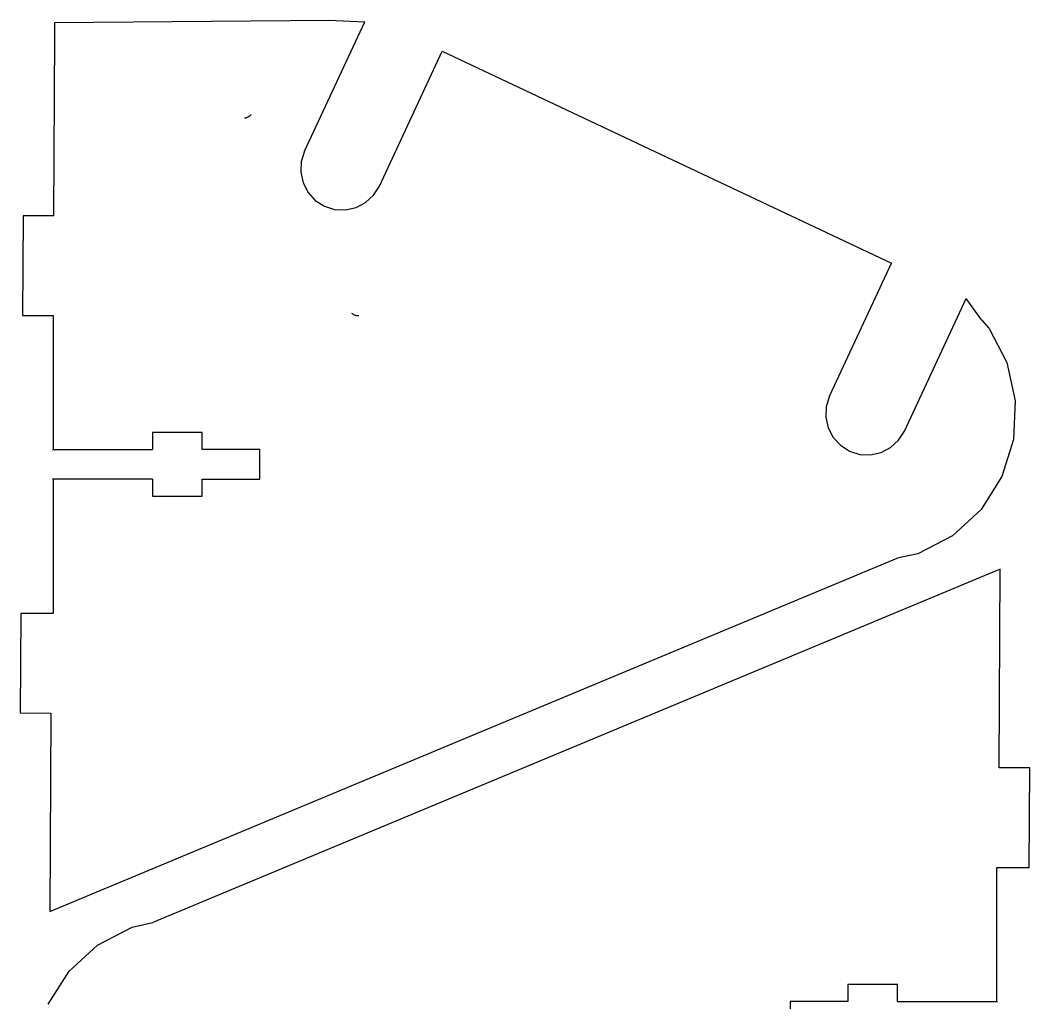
# Model space of a CAD drawing. Header units: metres. Extents: x 0 to 321, y 0 to 196.
# Drawn here: x 187 to 288.7, y 97.1 to 196 of the extents above; entities that cross this region are included whole.
import ezdxf

# ---------------------------------------------------------------- set-up
doc = ezdxf.new("R2010")
doc.units = ezdxf.units.M

msp = doc.modelspace()

# ---------------------------------------------------------------- linework, layer by layer
at = {"layer": 'Component#3'}
for p, q in [((190.51, 195.74), (218.1, 195.97)), ((190.51, 194.47), (190.51, 195.74)), ((215.63, 182.79), (221.71, 195.81)), ((218.1, 195.97), (221.71, 195.81)), ((190.4, 176.27), (190.51, 194.47)), ((223.18, 179.27), (229.51, 192.85)), ((229.51, 192.85), (274.75, 171.52)), ((209.6, 186.14), (209.66, 186.14)), ((209.66, 186.14), (209.73, 186.16)), ((209.73, 186.16), (209.79, 186.17)), ((209.79, 186.17), (209.85, 186.19)), ((209.85, 186.19), (209.91, 186.22)), ((209.91, 186.22), (209.97, 186.24)), ((209.97, 186.24), (210.02, 186.28)), ((210.02, 186.28), (210.08, 186.31)), ((210.08, 186.31), (210.13, 186.35)), ((210.13, 186.35), (210.18, 186.39)), ((210.18, 186.39), (210.23, 186.44)), ((210.23, 186.44), (210.27, 186.49)), ((215.63, 182.79), (215.31, 181.75)), ((215.31, 181.75), (215.26, 180.67)), ((215.26, 180.67), (215.5, 179.61)), ((215.5, 179.61), (216, 178.64)), ((222.59, 178.35), (223.18, 179.27)), ((216, 178.64), (216.73, 177.84)), ((221.79, 177.62), (222.59, 178.35)), ((216.73, 177.84), (217.65, 177.26)), ((217.65, 177.26), (218.68, 176.93)), ((218.68, 176.93), (219.77, 176.88)), ((219.77, 176.88), (220.83, 177.12)), ((220.83, 177.12), (221.79, 177.62)), ((187.3, 176.27), (187.25, 166.27)), ((190.4, 176.27), (187.3, 176.27)), ((268.5, 158.13), (274.75, 171.52)), ((276.05, 154.62), (282.27, 167.97)), ((283.8, 165.81), (282.27, 167.97)), ((187.25, 166.27), (190.35, 166.25)), ((190.35, 166.25), (190.35, 152.77)), ((220.39, 166.49), (220.44, 166.45)), ((220.44, 166.45), (220.49, 166.41)), ((220.49, 166.41), (220.55, 166.38)), ((220.55, 166.38), (220.6, 166.35)), ((220.6, 166.35), (220.66, 166.32)), ((220.66, 166.32), (220.73, 166.3)), ((220.73, 166.3), (220.79, 166.29)), ((220.79, 166.29), (220.85, 166.27)), ((220.85, 166.27), (220.92, 166.26)), ((220.92, 166.26), (220.98, 166.26)), ((220.98, 166.26), (221.04, 166.26)), ((221.04, 166.26), (221.11, 166.26)), ((283.8, 165.81), (284.56, 164.98)), ((284.56, 164.98), (284.57, 164.93)), ((284.57, 164.93), (286.37, 161.51)), ((286.37, 161.51), (287.22, 157.68)), ((268.5, 158.13), (268.18, 157.1)), ((287.22, 157.68), (287.05, 153.77)), ((268.18, 157.1), (268.13, 156.01)), ((268.13, 156.01), (268.37, 154.95)), ((268.37, 154.95), (268.87, 153.99)), ((275.46, 153.7), (276.05, 154.62)), ((200.35, 154.47), (200.35, 152.77)), ((205.35, 154.47), (200.35, 154.47)), ((205.35, 152.77), (205.35, 154.47)), ((268.87, 153.99), (269.6, 153.19)), ((274.66, 152.97), (275.46, 153.7)), ((287.05, 153.77), (285.87, 150.04)), ((190.27, 152.77), (190.35, 152.77)), ((190.35, 152.77), (200.35, 152.77)), ((211.15, 152.77), (205.35, 152.77)), ((211.15, 149.77), (211.15, 152.77)), ((269.6, 153.19), (270.52, 152.6)), ((270.52, 152.6), (271.55, 152.28)), ((273.7, 152.47), (274.66, 152.97)), ((271.55, 152.28), (272.64, 152.23)), ((272.64, 152.23), (273.7, 152.47)), ((190.35, 149.77), (190.27, 149.77)), ((200.35, 149.77), (190.35, 149.77)), ((190.35, 149.77), (190.35, 136.27)), ((200.35, 149.77), (200.35, 148.07)), ((205.35, 149.77), (211.15, 149.77)), ((205.35, 148.07), (205.35, 149.77)), ((285.87, 150.04), (283.77, 146.73)), ((200.35, 148.07), (205.35, 148.07)), ((283.77, 146.73), (280.88, 144.09)), ((280.88, 144.09), (277.41, 142.28)), ((190, 106.27), (275.31, 141.82)), ((277.41, 142.28), (275.31, 141.82)), ((285.69, 140.72), (200.38, 105.17)), ((285.58, 120.74), (285.69, 140.72)), ((187.07, 136.27), (187.01, 126.27)), ((190.35, 136.27), (187.07, 136.27)), ((187.01, 126.27), (190.11, 126.25)), ((190.11, 126.25), (190, 106.27)), ((288.68, 120.72), (285.58, 120.74)), ((288.62, 110.72), (288.68, 120.72)), ((285.35, 97.22), (285.35, 110.72)), ((285.35, 110.72), (288.62, 110.72)), ((198.29, 104.71), (200.38, 105.17)), ((194.81, 102.9), (198.29, 104.71)), ((191.93, 100.26), (194.81, 102.9)), ((189.82, 96.95), (191.93, 100.26)), ((270.35, 98.92), (270.35, 97.22)), ((275.35, 98.92), (270.35, 98.92)), ((275.35, 97.22), (275.35, 98.92)), ((270.35, 97.22), (264.54, 97.22)), ((264.54, 97.22), (264.54, 94.22)), ((275.35, 97.22), (285.35, 97.22)), ((285.35, 97.22), (285.43, 97.22))]:
    msp.add_line(p, q, dxfattribs=at)

doc.saveas('drawing.dxf')
